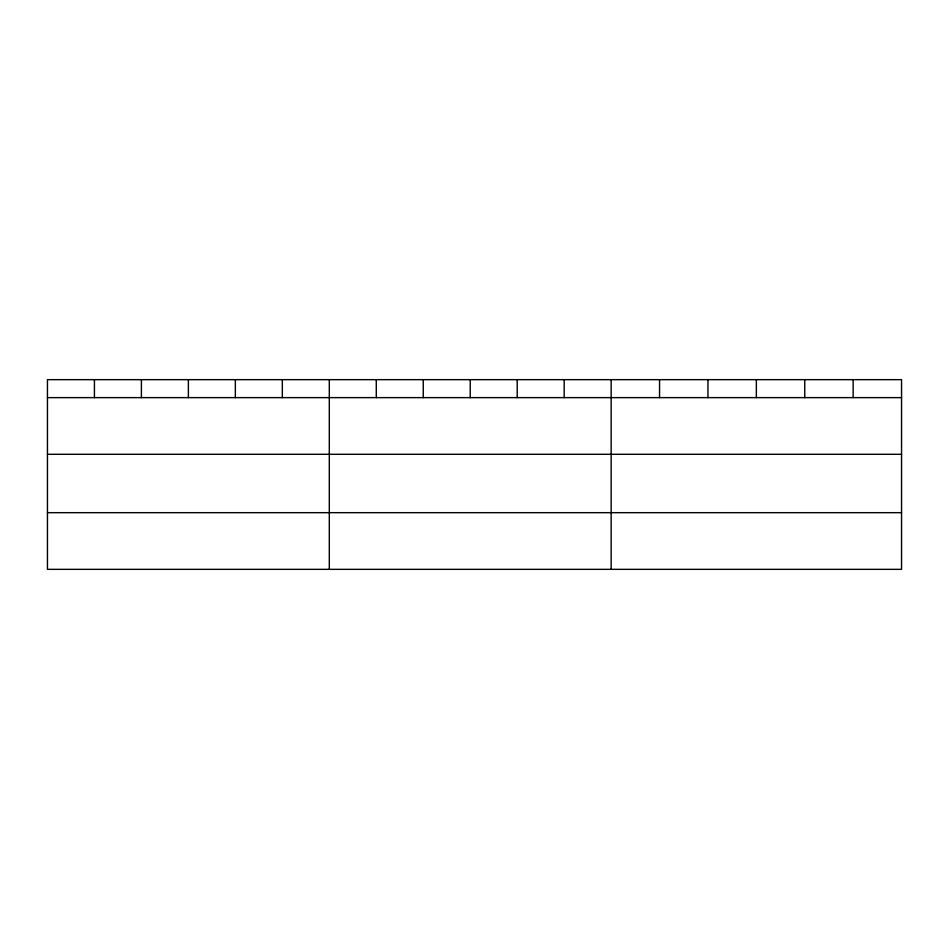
<?xml version="1.0" encoding="UTF-8"?>
<svg xmlns="http://www.w3.org/2000/svg" width="949" height="949" viewBox="0 0 949 949"><rect width="100%" height="100%" fill="white"/><g stroke="black" fill="none" stroke-linecap="round" stroke-linejoin="round"><path stroke-width="1.42" d="M901.55 454.298L901.55 379.659L47.45 379.659L47.45 569.341L901.55 569.341L901.55 454.298L47.45 454.298M47.45 397.631L901.55 397.631M47.45 512.674L901.55 512.674M853.151 379.659L853.151 397.631M804.752 379.659L804.752 397.631M756.353 379.659L756.353 397.631M707.954 379.659L707.954 397.631M659.555 379.659L659.555 397.631M611.156 379.659L611.156 569.341M564.181 379.659L564.181 397.631M517.205 379.659L517.205 397.631M470.229 379.659L470.229 397.631M423.254 379.659L423.254 397.631M376.279 379.659L376.279 397.631M329.303 379.659L329.303 569.341M282.327 379.659L282.327 397.631M235.352 379.659L235.352 397.631M188.377 379.659L188.377 397.631M141.401 379.659L141.401 397.631M94.425 379.659L94.425 397.631"/></g></svg>
